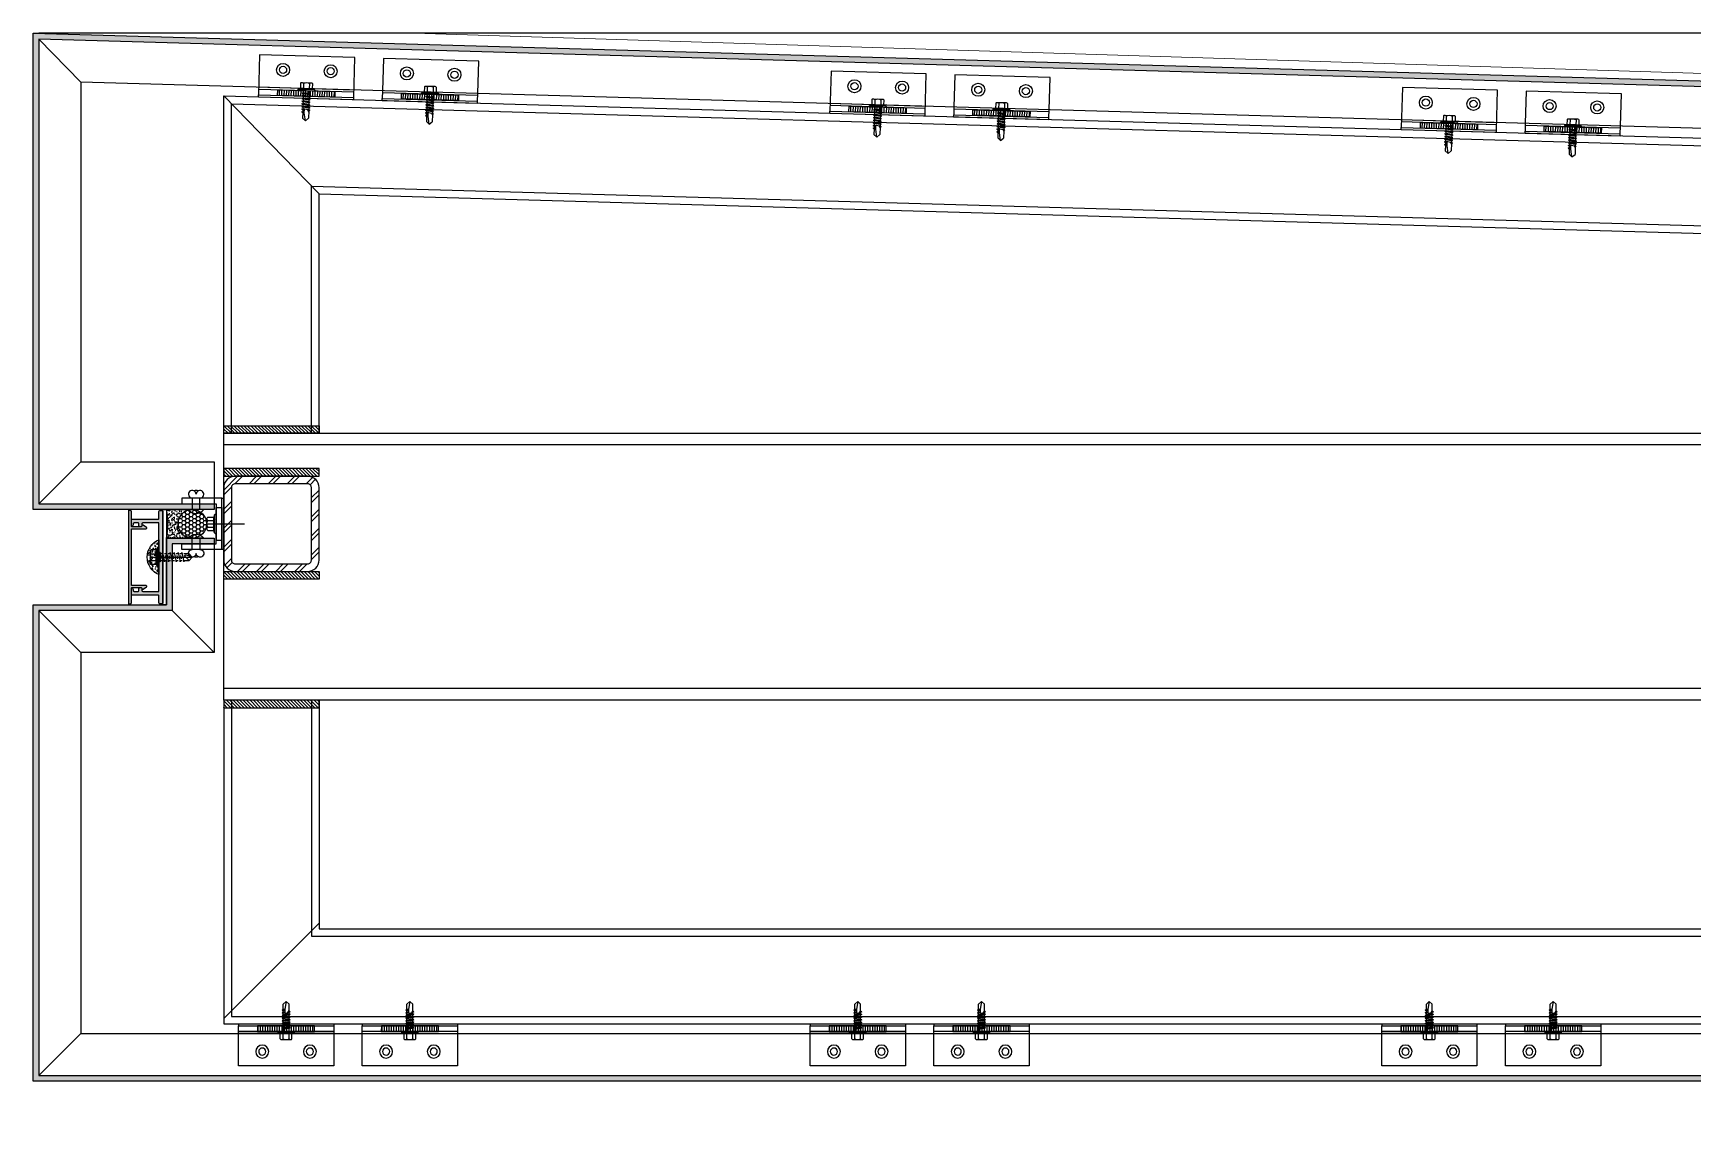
# Model space of a CAD drawing. Header units: millimetres. Extents: x 434053 to 1059003, y -2417481 to 936527.
# Drawn here: x 640070 to 640941, y -2247697 to -2247116 of the extents above; entities that cross this region are included whole.
import ezdxf

# ---------------------------------------------------------------- set-up
doc = ezdxf.new("R2010")
doc.units = ezdxf.units.MM
doc.header["$LTSCALE"] = 1000
doc.header["$MEASUREMENT"] = 0
for name, pattern in [('CENTER', [2, 1.25, -0.25, 0.25, -0.25]), ('HIDDEN', [9.525, 6.35, -3.175]), ('HIDDEN2', [4.7625, 3.175, -1.5875])]:
    doc.linetypes.add(name, pattern=pattern)
doc.layers.get('Defpoints').update_dxf_attribs({"color": 6})
doc.layers.add('A-DETL-0001', color=4, linetype='Continuous', lineweight=15)
for name, color, linetype in [('ALUM', 1, 'Continuous'), ('ALUM-V', 11, 'Continuous'), ('ELASTOMER', 6, 'Continuous'), ('ELASTOMER-V', 241, 'Continuous'), ('EXTRUSION1', 4, 'Continuous'), ('EXTRUSION2', 133, 'Continuous'), ('FASTENER', 191, 'Continuous'), ('GRID', 8, 'CENTER'), ('HZHZNEWPLOTLAYER#@$TT', 7, 'Continuous'), ('SILICONE', 8, 'Continuous'), ('STEEL', 3, 'Continuous'), ('STEEL-V', 71, 'Continuous'), ('WELD', 6, 'Continuous'), ('型材断面填充', 254, 'Continuous'), ('铝板断面填充', 14, 'Continuous')]:
    doc.layers.add(name, color=color, linetype=linetype)
doc.styles.add('VERDANA', font='verdana.ttf', dxfattribs={"width": 0.8})
doc.dimstyles.new('A1-1-120', dxfattribs={"dimscale": 110, "dimtxt": 4, "dimasz": 4, "dimexe": 2, "dimexo": 2, "dimgap": 1.5, "dimtad": 1, "dimdec": 1, "dimdsep": 46, "dimtxsty": 'VERDANA', "dimcen": 0, "dimdle": 1, "dimclrd": 256, "dimclre": 256, "dimclrt": 2, "dimadec": 0, "dimazin": 0, "dimtfac": 1, "dimtdec": 1, "dimtmove": 0, "dimatfit": 2, "dimfxl": 1, "dimtolj": 1, "dimtzin": 0, "dimlwd": -1, "dimlwe": -1, "dimarcsym": 1})
pattern_1 = [(135, (-31049.4667, 91998.2027), (-0.883883476, -0.883883476), [])]

# ---------------------------------------------------------------- blocks, each defined once
blk = doc.blocks.new('DIMBLOCK88-800_SEC_PODIUM SE')
at = {"transparency": 16777216}
for p, q in [((168135.89, 4269.19), (168135.89, 3443.12)), ((169135.88, 4269.19), (169135.88, 3443.12)), ((167735.89, 3643.12), (167335.89, 3643.12)), ((169135.88, 3643.12), (168135.89, 3643.12)), ((169535.88, 3643.12), (169935.88, 3643.12))]:
    blk.add_line(p, q, dxfattribs=at)
for points in [[(167735.89, 3709.79), (167735.89, 3576.46), (168135.89, 3643.12)], [(169535.88, 3709.79), (169535.88, 3576.46), (169135.88, 3643.12)]]:
    blk.add_solid(points, dxfattribs=at)
at = {"layer": 'Defpoints', "color": 0, "transparency": 16777216}
for p in [(168135.89, 4469.19), (169135.88, 4469.19), (168135.89, 3643.12)]:
    blk.add_point(p, dxfattribs=at)
at = {"color": 2, "transparency": 16777216, "insert": (168635.88, 4001.32), "char_height": 400, "width": 363.3631, "attachment_point": 5, "style": 'VERDANA'}
blk.add_mtext('\\A1;{\\T0.9;1000}', dxfattribs=at)
blk = doc.blocks.new('*D410')
at = {"transparency": 16777216}
for p, q in [((166492.43, 6500), (166492.43, 6900)), ((167935.89, 6100), (166292.43, 6100)), ((166492.43, 5050), (166492.43, 6100)), ((167935.89, 5050), (166292.43, 5050)), ((166492.43, 4650), (166492.43, 4250))]:
    blk.add_line(p, q, dxfattribs=at)
for points in [[(166425.76, 6500), (166559.1, 6500), (166492.43, 6100)], [(166425.76, 4650), (166559.1, 4650), (166492.43, 5050)]]:
    blk.add_solid(points, dxfattribs=at)
at = {"layer": 'Defpoints', "color": 0, "transparency": 16777216}
for p in [(166492.43, 6100), (168135.89, 6100), (168135.89, 5050)]:
    blk.add_point(p, dxfattribs=at)
at = {"color": 2, "transparency": 16777216, "insert": (166134.24, 5575), "char_height": 400, "width": 272.5223, "attachment_point": 5, "rotation": 90, "style": 'VERDANA'}
blk.add_mtext('\\A1;1050', dxfattribs=at)
blk = doc.blocks.new('*D411')
at = {"transparency": 16777216}
for p, q in [((165624.91, 5450), (165624.91, 5850)), ((167935.89, 5050), (165424.91, 5050)), ((165624.91, 5050), (165624.91, 4500)), ((167935.89, 4500), (165424.91, 4500)), ((165624.91, 4100), (165624.91, 3700))]:
    blk.add_line(p, q, dxfattribs=at)
for points in [[(165558.24, 5450), (165691.58, 5450), (165624.91, 5050)], [(165558.24, 4100), (165691.58, 4100), (165624.91, 4500)]]:
    blk.add_solid(points, dxfattribs=at)
at = {"layer": 'Defpoints', "color": 0, "transparency": 16777216}
for p in [(168135.89, 5050), (165624.91, 4500), (168135.89, 4500)]:
    blk.add_point(p, dxfattribs=at)
at = {"color": 2, "transparency": 16777216, "insert": (165266.72, 4775), "char_height": 400, "attachment_point": 5, "rotation": 90, "style": 'VERDANA'}
blk.add_mtext('\\A1;550', dxfattribs=at)
blk = doc.blocks.new('*D412')
at = {"transparency": 16777216}
for p, q in [((167935.89, 4500), (166292.43, 4500)), ((166492.43, 4100), (166492.43, 3700)), ((167935.89, 3300), (166292.43, 3300))]:
    blk.add_line(p, q, dxfattribs=at)
for points in [[(166425.76, 4100), (166559.1, 4100), (166492.43, 4500)], [(166425.76, 3700), (166559.1, 3700), (166492.43, 3300)]]:
    blk.add_solid(points, dxfattribs=at)
at = {"layer": 'Defpoints', "color": 0, "transparency": 16777216}
for p in [(168135.89, 4500), (166492.43, 3300), (168135.89, 3300)]:
    blk.add_point(p, dxfattribs=at)
at = {"color": 2, "transparency": 16777216, "insert": (166134.1, 3900), "char_height": 400, "attachment_point": 5, "rotation": 90, "style": 'VERDANA'}
blk.add_mtext('\\A1;1200', dxfattribs=at)
blk = doc.blocks.new('rivet6')
at = {"color": 0, "linetype": 'ByBlock'}
blk.add_line((0, 4), (0, -4), dxfattribs=at)
blk.add_lwpolyline([(-6, 2, 2.414214), (-8, 0, 2.414214), (-6, -2)], format="xyb", dxfattribs=at)
at = {"color": 0, "linetype": 'HIDDEN2'}
blk.add_lwpolyline([(0, 2), (-6, 2), (-6, -2), (0, -2)], dxfattribs=at)
at = {"color": 0, "linetype": 'ByBlock'}
for centre, radius, start, end in [((-8, 0), 2, 150, 210), ((-3, 0), 5, 306.8699, 53.1301)]:
    blk.add_arc(centre, radius, start, end, dxfattribs=at)
blk = doc.blocks.new('*U379')
at = {"linetype": 'ByBlock', "lineweight": -2}
for p, q in [((-5.03, 0.51), (-5.03, 0)), ((5.03, 0), (-5.03, 0)), ((-4.69, 0.86), (-3.54, 1.14)), ((4.69, 0.86), (-4.69, 0.86)), ((-3.54, 4.4), (-3.54, 1.14)), ((3.54, 1.14), (-3.54, 1.14)), ((2.66, 4.86), (-2.66, 4.86)), ((-2.33, 0.86), (-1.77, 1.14)), ((-1.77, 4.4), (-1.77, 1.14)), ((1.77, 4.4), (1.77, 1.14)), ((2.46, 0.86), (1.77, 1.14)), ((3.54, 4.4), (3.54, 1.14)), ((4.69, 0.86), (3.54, 1.14)), ((5.03, 0.51), (5.03, 0))]:
    blk.add_line(p, q, dxfattribs=at)
for centre, radius, start, end in [((-4.69, 0.51), 0.343, 90, 180), ((-2.66, 3.77), 1.09, 35.40086, 144.59914), ((0, 1.2), 3.66, 61.05941, 118.94059), ((2.66, 3.77), 1.09, 35.40086, 144.59914), ((4.69, 0.51), 0.343, 0, 90)]:
    blk.add_arc(centre, radius, start, end, dxfattribs=at)
at = {"layer": 'GRID', "ltscale": 0.5}
blk.add_line((0, 4.86), (0, -14.89), dxfattribs=at)
blk = doc.blocks.new('*U364')
at = {"linetype": 'ByBlock', "ltscale": 20}
blk.add_hatch(color=0, dxfattribs=at).paths.add_polyline_path([(4.36, 0.04), (4.36, 0), (-4.36, 0), (-4.36, 0.86), (-4.19, 0.65), (4.19, 0.65), (4.36, 0.85)])
at = {"color": 0, "linetype": 'ByBlock'}
for p, q in [((-4.19, 0.65), (-4.19, 0.83)), ((-4.19, 0.65), (-4.19, 0.83)), ((4.19, 0.65), (-4.19, 0.65)), ((4.19, 0.65), (-4.19, 0.65)), ((-4.01, 0.91), (4.03, 0.91)), ((-1.5, 3.77), (-1.5, 1.11)), ((1.5, 3.78), (1.5, 1.12)), ((4.19, 0.83), (4.19, 0.65)), ((-2.09, -0.59), (-1.46, -0.72)), ((-1.46, -1.51), (-2.09, -1.65)), ((-2.09, -1.65), (2.1, -2.54)), ((-1.46, -3.3), (-2.09, -3.43)), ((-2.09, -3.43), (2.1, -4.32)), ((-1.46, -5.08), (-2.09, -5.21)), ((-2.09, -5.21), (2.1, -6.1)), ((-1.46, -6.86), (-2.09, -6.99)), ((-2.09, -6.99), (2.1, -7.88)), ((-1.46, -1.51), (-1.46, -0.72)), ((-1.46, -3.3), (-1.46, -2.5)), ((-1.46, -5.08), (-1.46, -4.28)), ((-1.46, -6.86), (-1.46, -6.06)), ((-0.78, -1.04), (0.78, -1.37)), ((-0.78, -2.82), (0.78, -3.15)), ((-0.78, -4.6), (0.78, -4.93)), ((-0.78, -6.38), (0.78, -6.71)), ((2.1, -0.59), (1.47, -0.72)), ((1.47, -0.72), (1.47, -1.72)), ((2.1, -2.54), (1.47, -2.67)), ((1.47, -2.67), (1.47, -3.5)), ((2.1, -4.32), (1.47, -4.45)), ((1.47, -4.45), (1.47, -5.28)), ((2.1, -6.1), (1.47, -6.24)), ((1.47, -6.24), (1.47, -7.06)), ((-1.46, -8.64), (-2.09, -8.77)), ((-2.09, -8.77), (2.1, -9.66)), ((-1.46, -10.42), (-2.09, -10.55)), ((-2.09, -10.55), (2.1, -11.44)), ((-1.46, -8.64), (-1.46, -7.85)), ((-1.46, -10.42), (-1.46, -9.63)), ((-1.46, -13.8), (-1.46, -11.41)), ((0, -15.21), (-1.46, -13.8)), ((-0.32, -14.9), (-0.95, -12.2)), ((-0.78, -8.16), (0.78, -8.49)), ((-0.78, -9.94), (0.78, -10.27)), ((1.47, -13.8), (-0.44, -11.88)), ((0, -15.21), (1.47, -13.8)), ((2.1, -7.88), (1.47, -8.02)), ((1.47, -8.02), (1.47, -8.84)), ((2.1, -9.66), (1.47, -9.8)), ((1.47, -9.8), (1.47, -10.62)), ((2.1, -11.44), (1.47, -11.58)), ((1.47, -11.58), (1.47, -13.8))]:
    blk.add_line(p, q, dxfattribs=at)
at = {"color": 0, "linetype": 'ByBlock', "ltscale": 20}
blk.add_lwpolyline([(4.36, 0.04), (4.36, 0), (-4.36, 0), (-4.36, 0), (-4.36, 0.86), (-4.19, 0.65), (4.19, 0.65), (4.36, 0.85)], close=True, dxfattribs=at)
at = {"color": 0, "linetype": 'ByBlock'}
for points in [[(-3.3, 1.26), (-3.3, 3.78, -0.275403), (-1.5, 3.77, -0.070161), (-0.22, 4.02)], [(3.3, 1.26), (3.3, 3.78, 0.272905), (1.5, 3.78, 0.070122), (0.22, 4.02)]]:
    blk.add_lwpolyline(points, format="xyb", dxfattribs=at)
blk.add_lwpolyline([(-2.4, 4.02), (-0.22, 4.02), (-0.22, 2.88), (0.22, 2.88), (0.22, 4.02), (2.4, 4.02)], dxfattribs=at)
for centre, radius, start, end in [((-2.6, -1.33), 2.68, 65.79068, 126.42102), ((-2.6, -1.33), 2.68, 65.79068, 126.42102), ((0.01, -3.3), 4.66, 71.32047, 108.85139), ((2.6, -1.33), 2.68, 53.61837, 114.20102), ((-0.64, -12.13), 0.314, 50.34998, 193.0276)]:
    blk.add_arc(centre, radius, start, end, dxfattribs=at)
at = {"layer": 'ALUM-V', "color": 0, "linetype": 'ByBlock'}
for p, q in [((-2.09, -0.59), (-2.09, 0)), ((2.1, -0.59), (2.1, 0)), ((-2.09, -0.59), (2.1, -0.59))]:
    blk.add_line(p, q, dxfattribs=at)
at = {"layer": 'GRID', "linetype": 'CENTER', "ltscale": 0.5}
blk.add_line((0, 4.02), (0, -15.21), dxfattribs=at)
blk = doc.blocks.new('20230111-LC05')
at = {"layer": 'SILICONE'}
h = blk.add_hatch(dxfattribs=at)
h.set_pattern_fill('AR-SAND', color=256, scale=1.142857, angle=270, style=0)
h.set_pattern_definition([(307.5, (-19148.0562, 99212.768), (2.202084307, 0.07199241), [0, -1.737142857, 0, -1.942857143, 0, -1.857142857]), (277.5, (-19148.0562, 99212.768), (3.22530979, -2.02260195), [0, -0.937142857, 0, -1.565714286, 0, -0.6]), (237.5, (-19148.0562, 99214.1737), (0.00646749, -3.55901927), [0, -0.57142857, 0, -2.057142857, 0, -2.685714286]), (227.5, (-19148.0562, 99214.1737), (1.00305779, -3.43557326), [0, -0.285714286, 0, -1.34857143, 0, -1.542857143])])
edge = h.paths.add_edge_path()
edge.add_line((-4, 9.15), (-4, -9.14))
edge.add_arc((-0.36, 0.01), 9.84, 111.71841, 248.28159, ccw=False)
at = {"layer": '型材断面填充', "linetype": 'ByBlock'}
h = blk.add_hatch(color=256, dxfattribs=at)
edge = h.paths.add_edge_path()
edge.add_line((-18.5, -14.45), (-18.5, 14.45))
edge.add_arc((-18, 14.45), 0.5, 90, 180, ccw=False)
edge.add_line((-18, 14.95), (-10.73, 14.95))
edge.add_arc((-10.73, 15.25), 0.3, 270, 413.1301)
edge.add_line((-10.55, 15.49), (-12.21, 16.73))
edge.add_arc((-12.51, 16.33), 0.5, 53.1301, 173.1301)
edge.add_arc((-13.5, 16.45), 0.5, 270, 353.1301, ccw=False)
edge.add_line((-13.5, 15.95), (-18, 15.95))
edge.add_arc((-18, 16.45), 0.5, 180, 270, ccw=False)
edge.add_line((-18.5, 16.45), (-18.5, 24))
edge.add_arc((-19, 24), 0.5, 0, 90)
edge.add_line((-19, 24.5), (-20, 24.5))
edge.add_line((-20, 24.5), (-20, -24.5))
edge.add_line((-20, -24.5), (-19, -24.5))
edge.add_arc((-19, -24), 0.5, 270, 360)
edge.add_line((-18.5, -24), (-18.5, -16.45))
edge.add_arc((-18, -16.45), 0.5, 90, 180, ccw=False)
edge.add_line((-18, -15.95), (-13.5, -15.95))
edge.add_arc((-13.5, -16.45), 0.5, 6.8699, 90, ccw=False)
edge.add_arc((-12.51, -16.33), 0.5, 186.8699, 306.8699)
edge.add_line((-12.21, -16.73), (-10.55, -15.49))
edge.add_arc((-10.73, -15.25), 0.3, 306.8699, 450)
edge.add_line((-10.73, -14.95), (-18, -14.95))
edge.add_arc((-18, -14.45), 0.5, 180, 270, ccw=False)
h = blk.add_hatch(color=256, dxfattribs=at)
edge = h.paths.add_edge_path()
edge.add_arc((-12.5, 17.45), 0.5, 90, 180)
edge.add_line((-13, 17.45), (-13, 16.45))
edge.add_arc((-13.5, 16.45), 0.5, -90, 0, ccw=False)
edge.add_line((-13.5, 15.95), (-14, 15.95))
edge.add_arc((-14, 16.45), 0.5, 180, 270, ccw=False)
edge.add_line((-14.5, 16.45), (-14.5, 17.45))
edge.add_arc((-15, 17.45), 0.5, 0, 90)
edge.add_line((-15, 17.95), (-17, 17.95))
edge.add_arc((-17, 17.45), 0.5, 90, 180)
edge.add_line((-17.5, 17.45), (-17.5, 16.95))
edge.add_arc((-18, 16.95), 0.5, -180, 0, ccw=False)
edge.add_line((-18.5, 16.95), (-18.5, 19.95))
edge.add_line((-18.5, 19.95), (-4.5, 19.95))
edge.add_arc((-4.5, 20.45), 0.5, 269.99999, 359.99999)
edge.add_line((-4, 20.45), (-4, 24))
edge.add_arc((-3.5, 24), 0.5, 90, 179.99999, ccw=False)
edge.add_line((-3.5, 24.5), (-2.5, 24.5))
edge.add_arc((-2.5, 24), 0.5, 0, 90, ccw=False)
edge.add_line((-2, 24), (-2, -24))
edge.add_arc((-2.5, -24), 0.5, -90, 0, ccw=False)
edge.add_line((-2.5, -24.5), (-3.5, -24.5))
edge.add_arc((-3.5, -24), 0.5, 180, 270, ccw=False)
edge.add_line((-4, -24), (-4, -20.45))
edge.add_arc((-4.5, -20.45), 0.5, 0, 90)
edge.add_line((-4.5, -19.95), (-18.5, -19.95))
edge.add_line((-18.5, -19.95), (-18.5, -16.95))
edge.add_arc((-18, -16.95), 0.5, 0, 180, ccw=False)
edge.add_line((-17.5, -16.95), (-17.5, -17.45))
edge.add_arc((-17, -17.45), 0.5, 180, 270)
edge.add_line((-17, -17.95), (-15, -17.95))
edge.add_arc((-15, -17.45), 0.5, 270, 360)
edge.add_line((-14.5, -17.45), (-14.5, -16.45))
edge.add_arc((-14, -16.45), 0.5, 90, 180, ccw=False)
edge.add_line((-14, -15.95), (-13.5, -15.95))
edge.add_arc((-13.5, -16.45), 0.5, 0, 90, ccw=False)
edge.add_line((-13, -16.45), (-13, -17.45))
edge.add_arc((-12.5, -17.45), 0.5, 180, 270.00004)
edge.add_line((-12.5, -17.95), (-4, -17.95))
edge.add_line((-4, -17.95), (-4, -0.3))
edge.add_arc((-4, 0), 0.3, 270, 450)
edge.add_line((-4, 0.3), (-4, 17.95))
edge.add_line((-4, 17.95), (-12.5, 17.95))
at = {"linetype": 'ByBlock'}
for points in [[(-18.5, -14.45), (-18.5, 14.45, -0.414214), (-18, 14.95), (-10.73, 14.95, 0.720759), (-10.55, 15.49), (-12.21, 16.73, 0.57735), (-13, 16.39, -0.379515), (-13.5, 15.95), (-18, 15.95, -0.414214), (-18.5, 16.45), (-18.5, 24, 0.414214), (-19, 24.5), (-20, 24.5), (-20, -24.5), (-19, -24.5, 0.414214), (-18.5, -24), (-18.5, -16.45, -0.414214), (-18, -15.95), (-13.5, -15.95, -0.379515), (-13, -16.39, 0.57735), (-12.21, -16.73), (-10.55, -15.49, 0.720759), (-10.73, -14.95), (-18, -14.95, -0.414214)], [(-12.5, 17.95, 0.414214), (-13, 17.45), (-13, 16.45, -0.414214), (-13.5, 15.95), (-14, 15.95, -0.414214), (-14.5, 16.45), (-14.5, 17.45, 0.414214), (-15, 17.95), (-17, 17.95, 0.414214), (-17.5, 17.45), (-17.5, 16.95, -1), (-18.5, 16.95), (-18.5, 19.95), (-4.5, 19.95, 0.414214), (-4, 20.45), (-4, 24, -0.414213), (-3.5, 24.5), (-2.5, 24.5, -0.414214), (-2, 24), (-2, -24, -0.414214), (-2.5, -24.5), (-3.5, -24.5, -0.414214), (-4, -24), (-4, -20.45, 0.414214), (-4.5, -19.95), (-18.5, -19.95), (-18.5, -16.95, -1), (-17.5, -16.95), (-17.5, -17.45, 0.414214), (-17, -17.95), (-15, -17.95, 0.414214), (-14.5, -17.45), (-14.5, -16.45, -0.414214), (-14, -15.95), (-13.5, -15.95, -0.414214), (-13, -16.45), (-13, -17.45, 0.414214), (-12.5, -17.95), (-4, -17.95), (-4, -0.3, 1), (-4, 0.3), (-4, 17.95)]]:
    blk.add_lwpolyline(points, format="xyb", close=True, dxfattribs=at)
at = {"layer": 'ELASTOMER-V', "linetype": 'HIDDEN'}
blk.add_lwpolyline([(-2, 25), (0, 25), (0, -25), (-2, -25)], close=True, dxfattribs=at)
at = {"layer": 'SILICONE'}
blk.add_lwpolyline([(-4, 9.15), (-4, -9.14, -0.67809)], format="xyb", close=True, dxfattribs=at)
at = {"layer": 'FASTENER', "xscale": -1.142857142857143, "yscale": 1.142857142857143, "zscale": 1.142857142857143, "rotation": 90}
blk.add_blockref('*U364', (-4, 0.01), dxfattribs=at)
blk = doc.blocks.new('*U563')
at = {"linetype": 'ByBlock', "lineweight": -2}
for p, q in [((-4.4, 0.45), (-4.4, 0)), ((4.4, 0), (-4.4, 0)), ((-4.1, 0.75), (-3.1, 1)), ((4.1, 0.75), (-4.1, 0.75)), ((-3.1, 3.85), (-3.1, 1)), ((3.1, 1), (-3.1, 1)), ((2.33, 4.25), (-2.33, 4.25)), ((-2.04, 0.75), (-1.55, 1)), ((-1.55, 3.85), (-1.55, 1)), ((-1.55, 0), (-1.55, -1.59)), ((1.55, 3.85), (1.55, 1)), ((2.15, 0.75), (1.55, 1)), ((1.55, 0), (1.55, -1.09)), ((3.1, 3.85), (3.1, 1)), ((4.1, 0.75), (3.1, 1)), ((4.4, 0.45), (4.4, 0)), ((-2.11, -1.9), (2.11, -1.4)), ((-2.11, -1.9), (-1.55, -1.59)), ((-2.11, -1.9), (-1.55, -2.21)), ((-2.11, -3.3), (2.11, -2.8)), ((-2.11, -3.3), (-1.55, -2.99)), ((-2.11, -3.3), (-1.55, -3.61)), ((-2.11, -4.7), (2.11, -4.2)), ((-2.11, -4.7), (-1.55, -4.39)), ((-2.11, -4.7), (-1.55, -5.01)), ((-2.11, -6.1), (2.11, -5.6)), ((-2.11, -6.1), (-1.55, -5.79)), ((-2.11, -6.1), (-1.55, -6.41)), ((-2.11, -7.5), (2.11, -7)), ((-2.11, -7.5), (-1.55, -7.19)), ((-2.11, -7.5), (-1.55, -7.81)), ((-2.11, -8.9), (2.11, -8.4)), ((-2.11, -8.9), (-1.55, -8.59)), ((-1.55, -1.59), (1.55, -1.09)), ((-1.55, -2.21), (1.55, -1.71)), ((-1.55, -2.21), (-1.55, -2.99)), ((-1.55, -2.99), (1.55, -2.49)), ((-1.55, -3.61), (1.55, -3.11)), ((-1.55, -3.61), (-1.55, -4.39)), ((-1.55, -4.39), (1.55, -3.89)), ((-1.55, -5.01), (1.55, -4.51)), ((-1.55, -5.01), (-1.55, -5.79)), ((-1.55, -5.79), (1.55, -5.29)), ((-1.55, -6.41), (1.55, -5.91)), ((-1.55, -6.41), (-1.55, -7.19)), ((-1.55, -7.19), (1.55, -6.69)), ((-1.55, -7.81), (1.55, -7.31)), ((-1.55, -7.81), (-1.55, -8.59)), ((-1.55, -8.59), (1.55, -8.09)), ((-1.55, -9.21), (1.55, -8.71)), ((1.55, -0.31), (1.55, -1.09)), ((2.11, -1.4), (1.55, -1.09)), ((2.11, -1.4), (1.55, -1.71)), ((1.55, -1.71), (1.55, -2.49)), ((2.11, -2.8), (1.55, -2.49)), ((2.11, -2.8), (1.55, -3.11)), ((1.55, -3.11), (1.55, -3.89)), ((2.11, -4.2), (1.55, -3.89)), ((2.11, -4.2), (1.55, -4.51)), ((1.55, -4.51), (1.55, -5.29)), ((2.11, -5.6), (1.55, -5.29)), ((2.11, -5.6), (1.55, -5.91)), ((1.55, -5.91), (1.55, -6.69)), ((2.11, -7), (1.55, -6.69)), ((2.11, -7), (1.55, -7.31)), ((1.55, -7.31), (1.55, -8.09)), ((2.11, -8.4), (1.55, -8.09)), ((2.11, -8.4), (1.55, -8.71)), ((1.55, -8.71), (1.55, -9.49)), ((-2.11, -8.9), (-1.55, -9.21)), ((-2.11, -10.3), (-1.55, -9.99)), ((-2.11, -10.3), (-1.14, -10.18)), ((-2.11, -10.3), (-1.55, -10.61)), ((-1.55, -9.21), (-1.55, -9.99)), ((-1.55, -9.99), (-0.99, -9.89)), ((-1.55, -10.61), (-1.33, -10.57)), ((-1.55, -10.61), (-1.55, -14.4)), ((0, -15.8), (-1.55, -14.4)), ((0, -15.8), (1.55, -14.4)), ((0.56, -9.64), (1.55, -9.49)), ((0.71, -9.95), (2.11, -9.8)), ((0.71, -10.23), (1.55, -10.11)), ((0.71, -11.01), (1.55, -10.89)), ((0.71, -11.35), (2.11, -11.2)), ((0.71, -11.63), (1.55, -11.51)), ((2.11, -9.8), (1.55, -9.49)), ((2.11, -9.8), (1.55, -10.11)), ((1.55, -10.11), (1.55, -10.89)), ((2.11, -11.2), (1.55, -10.89)), ((2.11, -11.2), (1.55, -11.51)), ((1.55, -11.51), (1.55, -14.4))]:
    blk.add_line(p, q, dxfattribs=at)
blk.add_lwpolyline([(0, -15.8), (0.71, -11.63), (0.71, -9.9, 0.417657), (0.41, -9.6, 0.097062), (-0.99, -9.89), (-1.55, -11)], format="xyb", dxfattribs=at)
for centre, radius, start, end in [((-4.1, 0.45), 0.3, 90, 180), ((-2.33, 3.3), 0.951, 35.40086, 144.59914), ((0, 1.05), 3.2, 61.05941, 118.94059), ((2.33, 3.3), 0.951, 35.40086, 144.59914), ((4.1, 0.45), 0.3, 0, 90)]:
    blk.add_arc(centre, radius, start, end, dxfattribs=at)
blk = doc.blocks.new('*U562')
at = {"layer": 'EXTRUSION1', "linetype": 'HIDDEN'}
h = blk.add_hatch(dxfattribs=at)
h.set_pattern_fill('ANSI31', color=8, scale=10, angle=45, style=0)
h.set_pattern_definition([(90, (-29149.7971, 32516.8571), (-1.25, 2e-16), [])])
h.paths.add_polyline_path([(40.01, 18.07), (10.01, 18.07), (9.99, 21), (39.99, 21)])
h = blk.add_hatch(dxfattribs=at)
h.set_pattern_fill('ANSI31', color=8, scale=10, angle=45, style=0)
h.set_pattern_definition([(90, (-29149.7971, 32581.8571), (-1.25, 2e-16), [])])
h.paths.add_polyline_path([(105.01, 18.07), (75.01, 18.07), (75, 21), (105, 21)])
blk.add_line((0, 18.07), (50, 18.07))
at = {"linetype": 'HIDDEN'}
for p, q in [((65, 18.07), (115, 18.07)), ((65, 17), (115, 17))]:
    blk.add_line(p, q, dxfattribs=at)
for points in [[(0, 21), (0, 17)], [(50, 17), (50, 21), (0, 21)], [(65, 21), (65, 0), (115, 0), (115, 21), (65, 21)]]:
    blk.add_lwpolyline(points)
blk.add_lwpolyline([(0, 17), (0, 0), (50, 0), (50, 17)], dxfattribs=at)
at = {"layer": 'ELASTOMER-V', "linetype": 'HIDDEN'}
for p, q in [((0, 22), (0, 21)), ((50, 22), (0, 22)), ((50, 22), (50, 21)), ((65, 22), (65, 21)), ((115, 22), (65, 22)), ((115, 22), (115, 21))]:
    blk.add_line(p, q, dxfattribs=at)
at = {"layer": 'EXTRUSION1', "color": 8, "linetype": 'HIDDEN'}
for points in [[(40.01, 18.07), (10.01, 18.07), (9.99, 21), (39.99, 21)], [(105.01, 18.07), (75.01, 18.07), (75, 21), (105, 21)]]:
    blk.add_lwpolyline(points, close=True, dxfattribs=at)
at = {"layer": 'FASTENER'}
for centre, radius in [((12.5, 7.5), 3.41), ((12.5, 7.5), 1.88), ((37.5, 7.5), 3.41), ((37.5, 7.5), 1.88), ((77.5, 7.5), 3.41), ((77.5, 7.5), 1.88), ((102.5, 7.5), 3.41), ((102.5, 7.5), 1.88)]:
    blk.add_circle(centre, radius, dxfattribs=at)
at = {"layer": 'FASTENER', "xscale": -1, "rotation": 179.9999555529958}
for p in [(25.01, 18.07), (90, 18.07)]:
    blk.add_blockref('*U563', p, dxfattribs=at)
blk = doc.blocks.new('A$C4EA60FE4')
at = {"layer": 'ELASTOMER-V'}
h = blk.add_hatch(dxfattribs=at)
h.set_pattern_fill('HONEY', color=256, scale=10, angle=180, style=0)
h.set_pattern_definition([(180, (10031.0563, -21497.4249), (-1.875, -1.082531755), [1.25, -2.5]), (300, (10031.0563, -21497.4249), (1.875, -1.082531755), [1.25, -2.5]), (240, (10031.0563, -21497.4249), (-2e-15, -2.16506351), [-2.5, 1.25])])
edge = h.paths.add_edge_path()
edge.add_line((-1365.27, 529.46), (-1365.27, 529.46))
edge.add_arc((-1365.27, 521.96), 7.5, -90, 90, ccw=False)
edge.add_line((-1365.27, 514.46), (-1365.27, 514.46))
edge.add_arc((-1365.27, 521.96), 7.5, 90, 270, ccw=False)
at = {"layer": 'SILICONE'}
h = blk.add_hatch(dxfattribs=at)
h.set_pattern_fill('AR-SAND', color=256, angle=180, style=0)
h.set_pattern_definition([(217.5, (7501.1446, -58111.0901), (0.06299336, -1.92682377), [0, -1.52, 0, -1.7, 0, -1.625]), (187.5, (7501.1446, -58111.09), (-1.7697767, -2.82214607), [0, -0.82, 0, -1.37, 0, -0.525]), (147.5, (7502.3746, -58111.0901), (-3.11414186, -0.005659054), [0, -0.5, 0, -1.8, 0, -2.35]), (137.5, (7502.3746, -58111.09), (-3.0061266, -0.87767556), [0, -0.25, 0, -1.18, 0, -1.35])])
edge = h.paths.add_edge_path()
edge.add_line((-1378.77, 529.46), (-1365.27, 529.46))
edge.add_arc((-1365.27, 521.96), 7.5, 90, 270)
edge.add_line((-1365.27, 514.46), (-1378.77, 514.46))
edge.add_arc((-1421.9, 521.96), 43.78, -9.86385, 9.86383)
at = {"layer": 'STEEL-V', "linetype": 'ByBlock'}
h = blk.add_hatch(dxfattribs=at)
h.set_pattern_fill('GEOL7', color=256, scale=20, angle=90, style=0, pattern_type=2)
h.set_pattern_definition([(225, (-33124.212, 70602.045), (-2e-15, -10.0013183), [20]), (225, (-33124.212, 70604.545), (-2e-15, -10.0013183), [20])])
edge = h.paths.add_edge_path(flags=16)
edge.add_line((-1304.77, 542.97), (-1342.77, 542.97))
edge.add_arc((-1342.77, 540.97), 2, 90, 180)
edge.add_line((-1344.77, 540.97), (-1344.77, 502.97))
edge.add_arc((-1342.77, 502.97), 2, 180, 270)
edge.add_line((-1342.77, 500.97), (-1304.77, 500.97))
edge.add_arc((-1304.77, 502.97), 2, 270, 360)
edge.add_line((-1302.77, 502.97), (-1302.77, 540.97))
edge.add_arc((-1304.77, 540.97), 2, 0, 90)
edge = h.paths.add_edge_path()
edge.add_line((-1304.77, 546.97), (-1342.77, 546.97))
edge.add_arc((-1342.77, 540.97), 6, 90, 180)
edge.add_line((-1348.77, 540.97), (-1348.77, 502.97))
edge.add_arc((-1342.77, 502.97), 6, 180, 270)
edge.add_line((-1342.77, 496.97), (-1304.77, 496.97))
edge.add_arc((-1304.77, 502.97), 6, 270, 360)
edge.add_line((-1298.77, 502.97), (-1298.77, 540.97))
edge.add_arc((-1304.77, 540.97), 6, 0, 90)
at = {"layer": 'WELD'}
h = blk.add_hatch(dxfattribs=at)
h.set_pattern_fill('ANSI31', color=256, scale=10, angle=90, style=0)
h.set_pattern_definition([(135, (-28779.5072, 92074.69), (-0.883883476, -0.883883476), [])])
h.paths.add_polyline_path([(-1348.77, 573.46), (-1298.77, 573.46), (-1298.77, 569.46), (-1348.77, 569.46)])
h = blk.add_hatch(dxfattribs=at)
h.set_pattern_fill('ANSI31', color=256, scale=10, angle=90, style=0)
h.set_pattern_definition(pattern_1)
h.paths.add_polyline_path([(-1348.77, 546.97), (-1298.77, 546.97), (-1298.77, 550.97), (-1348.77, 550.97)])
h = blk.add_hatch(dxfattribs=at)
h.set_pattern_fill('ANSI31', color=256, scale=10, angle=90, style=0)
h.set_pattern_definition(pattern_1)
h.paths.add_polyline_path([(-1348.77, 496.97), (-1298.77, 496.97), (-1298.77, 492.98), (-1348.77, 492.98)])
h = blk.add_hatch(dxfattribs=at)
h.set_pattern_fill('ANSI31', color=256, scale=10, angle=90, style=0)
h.set_pattern_definition([(135, (-28779.5072, 92064.685), (-0.883883476, -0.883883476), [])])
h.paths.add_polyline_path([(-1348.77, 425.47), (-1298.77, 425.47), (-1298.77, 429.46), (-1348.77, 429.46)])
at = {"layer": '铝板断面填充', "linetype": 'ByBlock'}
for points in [[(-467.48, 726.42), (-466.85, 748.41), (-1445.77, 776.38), (-1445.77, 532.46), (-1353.77, 532.46), (-1353.77, 529.46), (-1448.77, 529.46), (-1448.77, 779.46), (-463.76, 751.32), (-464.48, 726.33)], [(-1353.77, 511.46), (-1375.77, 511.46), (-1375.77, 476.46), (-1445.77, 476.46), (-1445.77, 232.46), (-466.77, 232.46), (-466.77, 254.46), (-463.77, 254.46), (-463.77, 229.46), (-1448.77, 229.46), (-1448.77, 479.46), (-1378.77, 479.46), (-1378.77, 514.46), (-1353.77, 514.46)]]:
    blk.add_hatch(color=14, dxfattribs=at).paths.add_polyline_path(points)
at = {"layer": 'ALUM', "linetype": 'ByBlock'}
for points in [[(-467.48, 726.42), (-466.85, 748.41), (-1445.77, 776.38), (-1445.77, 532.46), (-1353.77, 532.46), (-1353.77, 529.46), (-1448.77, 529.46), (-1448.77, 779.46), (-463.76, 751.32), (-464.48, 726.33)], [(-1353.77, 511.46), (-1375.77, 511.46), (-1375.77, 476.46), (-1445.77, 476.46), (-1445.77, 232.46), (-466.77, 232.46), (-466.77, 254.46), (-463.77, 254.46), (-463.77, 229.46), (-1448.77, 229.46), (-1448.77, 479.46), (-1378.77, 479.46), (-1378.77, 514.46), (-1353.77, 514.46)]]:
    blk.add_lwpolyline(points, close=True, dxfattribs=at)
at = {"layer": 'ALUM-V', "linetype": 'HIDDEN'}
blk.add_line((501.23, 779.46), (-1445.77, 779.46), dxfattribs=at)
at = {"layer": 'ALUM-V'}
for p, q in [((-1423.77, 753.74), (-1445.77, 776.38)), ((-1423.77, 554.46), (-1445.77, 532.46)), ((-1423.77, 454.46), (-1445.77, 476.46)), ((-1375.77, 476.46), (-1353.77, 454.46)), ((-1423.77, 254.46), (-1445.77, 232.46))]:
    blk.add_line(p, q, dxfattribs=at)
for points in [[(-467.48, 726.42), (-1423.77, 753.74), (-1423.77, 554.46), (-1353.77, 554.46), (-1353.77, 532.46)], [(-1353.77, 511.46), (-1353.77, 454.46), (-1423.77, 454.46), (-1423.77, 254.46), (-466.77, 254.46)]]:
    blk.add_lwpolyline(points, dxfattribs=at)
at = {"layer": 'Defpoints'}
for points in [[(-1348.77, 573.46), (-1298.77, 573.46), (-1298.77, 569.46), (-1348.77, 569.46)], [(-1348.77, 546.97), (-1298.77, 546.97), (-1298.77, 550.97), (-1348.77, 550.97)], [(-1348.77, 496.97), (-1298.77, 496.97), (-1298.77, 492.98), (-1348.77, 492.98)], [(-1348.77, 425.47), (-1298.77, 425.47), (-1298.77, 429.46), (-1348.77, 429.46)]]:
    blk.add_lwpolyline(points, close=True, dxfattribs=at)
at = {"layer": 'ELASTOMER'}
blk.add_lwpolyline([(-1365.27, 529.46), (-1365.27, 529.46, -1), (-1365.27, 514.46), (-1365.27, 514.46, -1)], format="xyb", close=True, dxfattribs=at)
at = {"layer": 'ELASTOMER-V', "linetype": 'HIDDEN'}
blk.add_lwpolyline([(-1349.77, 535.46), (-1348.77, 535.46), (-1348.77, 508.46), (-1349.77, 508.46)], close=True, dxfattribs=at)
at = {"layer": 'EXTRUSION2'}
for points in [[(-1352.77, 532.46), (-1352.77, 513.46), (-1349.77, 513.46), (-1349.77, 535.46), (-1370.77, 535.46), (-1370.77, 532.46)], [(-1352.77, 511.46), (-1352.77, 530.46), (-1349.77, 530.46), (-1349.77, 508.46), (-1370.77, 508.46), (-1370.77, 511.46)]]:
    blk.add_lwpolyline(points, close=True, dxfattribs=at)
at = {"layer": 'SILICONE'}
blk.add_lwpolyline([(-1378.77, 529.46), (-1365.27, 529.46, 1), (-1365.27, 514.46), (-1378.77, 514.46, 0.086291), (-1378.77, 529.46, -1)], format="xyb", dxfattribs=at)
at = {"layer": 'STEEL'}
for points in [[(-1304.77, 546.97), (-1342.77, 546.97, 0.414214), (-1348.77, 540.97), (-1348.77, 502.97, 0.414214), (-1342.77, 496.97), (-1304.77, 496.97, 0.414214), (-1298.77, 502.97), (-1298.77, 540.97, 0.414214)], [(-1304.77, 542.97), (-1342.77, 542.97, 0.414214), (-1344.77, 540.97), (-1344.77, 502.97, 0.414214), (-1342.77, 500.97), (-1304.77, 500.97, 0.414214), (-1302.77, 502.97), (-1302.77, 540.97, 0.414214)]]:
    blk.add_lwpolyline(points, format="xyb", close=True, dxfattribs=at)
at = {"layer": 'STEEL-V', "linetype": 'ByBlock'}
for p, q in [((-1298.77, 695.14), (-1348.77, 746.59)), ((-1298.77, 312.34), (-1348.77, 262.34))]:
    blk.add_line(p, q, dxfattribs=at)
at = {"layer": 'STEEL-V', "linetype": 'HIDDEN'}
for p, q in [((581.23, 563.46), (-1348.77, 563.46)), ((581.23, 435.46), (-1348.77, 435.46))]:
    blk.add_line(p, q, dxfattribs=at)
at = {"layer": 'STEEL-V', "linetype": 'ByBlock'}
for points in [[(-1348.77, 569.46), (-1348.77, 746.59), (291.23, 699.74), (291.23, 569.46)], [(-1298.77, 569.46), (-1298.77, 695.14), (241.23, 651.14), (241.23, 569.46)], [(581.23, 429.46), (-1348.77, 429.46), (-1348.77, 569.46), (581.23, 569.46)], [(-1348.77, 429.46), (-1348.77, 259.46), (461.23, 259.46), (461.23, 429.46)], [(-1298.77, 429.46), (-1298.77, 309.46), (411.23, 309.46), (411.23, 429.46)]]:
    blk.add_lwpolyline(points, dxfattribs=at)
at = {"layer": 'STEEL-V', "linetype": 'HIDDEN'}
for points in [[(-1344.77, 569.46), (-1344.77, 742.48), (287.23, 695.85), (287.23, 569.46)], [(-1302.77, 569.46), (-1302.77, 699.26), (245.23, 655.03), (245.23, 569.46)], [(-1344.77, 429.46), (-1344.77, 263.46), (457.23, 263.46), (457.23, 429.46)], [(-1302.77, 429.46), (-1302.77, 305.46), (415.23, 305.46), (415.23, 429.46)]]:
    blk.add_lwpolyline(points, dxfattribs=at)
at = {"layer": 'EXTRUSION1'}
blk.add_blockref('20230111-LC05', (-1378.77, 504.46), dxfattribs=at)
at = {"layer": 'EXTRUSION2', "rotation": 178.3634460069257}
for p in [(-1214.97, 764.78), (-915.09, 756.21), (-615.22, 747.64)]:
    blk.add_blockref('*U562', p, dxfattribs=at)
at = {"layer": 'EXTRUSION2', "xscale": -1, "rotation": 359.9999769328865}
for p in [(-1226.06, 237.46), (-926.06, 237.46), (-626.06, 237.46)]:
    blk.add_blockref('*U562', p, dxfattribs=at)
at = {"layer": 'FASTENER', "rotation": 269.998783842671}
blk.add_blockref('rivet6', (-1363.27, 529.46), dxfattribs=at)
at = {"layer": 'FASTENER'}
for name, p, xscale, rotation in [('*U379', (-1352.77, 521.96), -1, 90), ('rivet6', (-1363.27, 514.46), -0.9999999999999998, 269.9987838425851)]:
    blk.add_blockref(name, p, dxfattribs=dict(at, xscale=xscale, rotation=rotation))
blk = doc.blocks.new('A$C6AE5520D')
at = {"layer": 'A-DETL-0001'}
blk.add_lwpolyline([(15977.23, 9115.14), (16177.23, 9115.14), (16177.23, 9165.14), (16177.23, 9265.14), (16202.23, 9265.14), (16377.23, 9265.14), (16377.23, 8715.14), (16202.23, 8715.14), (14177.24, 8715.14), (14177.24, 8965.14), (14227.24, 8965.14), (14227.24, 9015.14), (14177.24, 9015.14), (14177.24, 9265.14), (14377.24, 9265.14), (15977.23, 9215.14)], close=True, dxfattribs=at)
blk.add_blockref('A$C4EA60FE4', (15626.01, 8485.67))
for base, p1, p2, picture, middle in [((12533.78, 10315.14), (14177.24, 9265.14), (14177.24, 10315.14), '*D410', (12533.78, 9790.14)), ((11666.26, 8715.14), (14177.24, 9265.14), (14177.24, 8715.14), '*D411', (11666.26, 8990.14)), ((12533.78, 7515.14), (14177.24, 8715.14), (14177.24, 7515.14), '*D412', (12533.78, 8115.14))]:
    dim = blk.add_linear_dim(base=base, p1=p1, p2=p2, angle=90, dimstyle='A1-1-120')
    dim.commit()
    dim.dimension.update_dxf_attribs({"geometry": picture, "text_midpoint": middle, "dimtype": 128, "insert": (-153958.65, 4215.14)})
dim = blk.add_linear_dim(base=(14177.24, 7858.26), p1=(15177.23, 8684.33), p2=(14177.24, 8684.33), text='{\\T0.9;<>}', dimstyle='A1-1-120')
dim.commit()
dim.dimension.update_dxf_attribs({"geometry": 'DIMBLOCK88-800_SEC_PODIUM SE', "text_midpoint": (14677.23, 7858.26), "dimtype": 128, "insert": (-153958.65, 4215.14)})

msp = doc.modelspace()

# ---------------------------------------------------------------- block references
at = {"layer": 'HZHZNEWPLOTLAYER#@$TT'}
msp.add_blockref('A$C6AE5520D', (625892.32, -2256381.35), dxfattribs=at)

doc.saveas('drawing.dxf')
